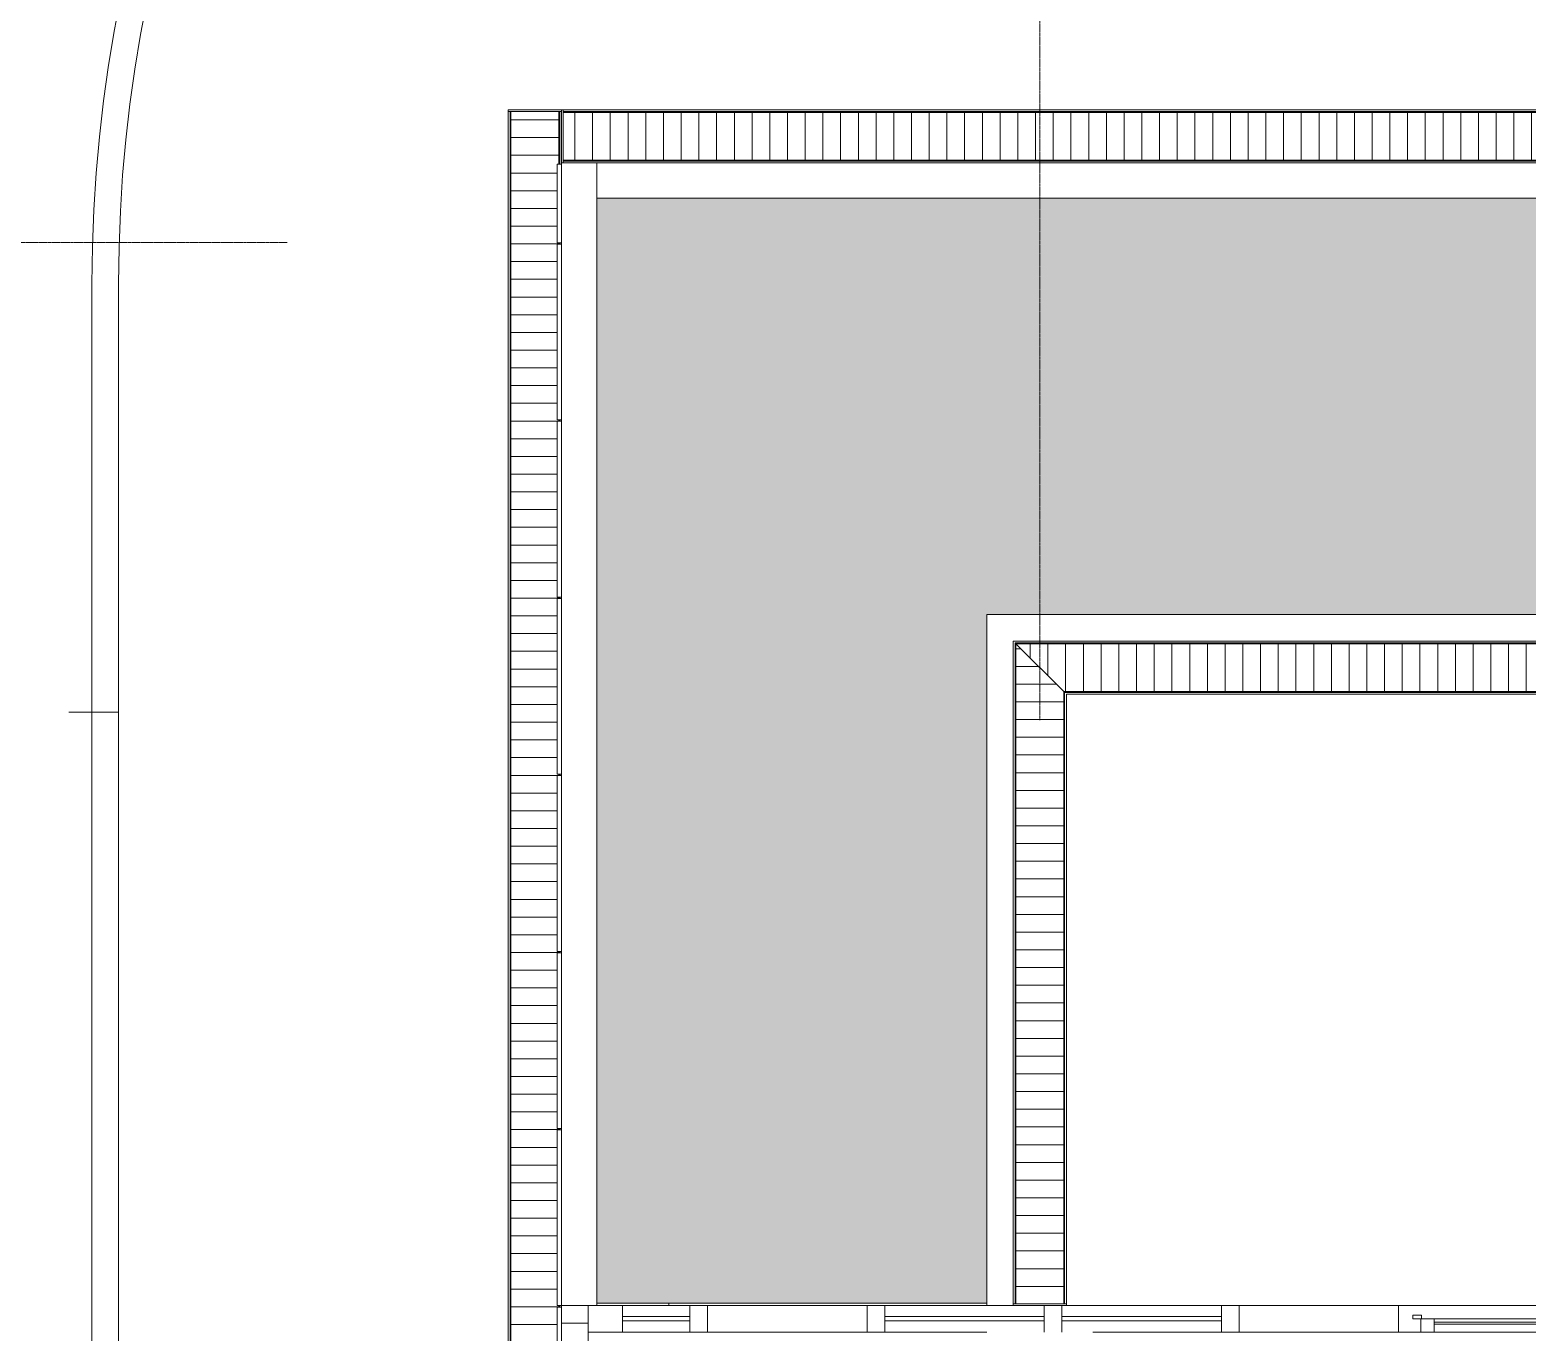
# Model space of a CAD drawing. Header units: millimetres. Extents: x 15878 to 679837, y -72324 to 391440.
# Drawn here: x 34639 to 43089, y 45557 to 52908 of the extents above; entities that cross this region are included whole.
import ezdxf

# ---------------------------------------------------------------- set-up
doc = ezdxf.new("R2010")
doc.units = ezdxf.units.MM
doc.linetypes.add('Grid Line__1_200_', pattern=[10.5, 6, -1.5, 1.5, -1.5])
for name, color, linetype, lineweight in [('A-FLOR', 192, 'Continuous', 5), ('A-FLOR-PATT', 8, 'Continuous', 5), ('A-GLAZ-CURT', 52, 'Continuous', 5), ('A-GLAZ-CWMG', 51, 'Continuous', 5), ('A-WALL', 113, 'Continuous', 5), ('Q-CASE', 31, 'Continuous', 5), ('S-BEAM', 12, 'Continuous', 5), ('S-GRID', 1, 'Continuous', 5), ('S-STRS', 31, 'Continuous', 5)]:
    doc.layers.add(name, color=color, linetype=linetype, lineweight=lineweight)

# ---------------------------------------------------------------- blocks, each defined once
blk = doc.blocks.new('Curtain Wall Door 1 - Curtain Wall Door 1-18442149-1_F')
at = {"layer": 'A-GLAZ-CURT', "color": 253}
for p, q in [((-457.5, 20), (-507.5, 20)), ((-507.5, 20), (-507.5, 0)), ((-507.5, 0), (-457.5, 0)), ((-387.5, 0), (-462.5, 0)), ((-462.5, 0), (-462.5, -75)), ((-457.5, 0), (-457.5, 20)), ((-387.5, -75), (-387.5, 0)), ((-387.5, 0), (387.5, 0)), ((277.5, 10), (347.5, 10)), ((277.5, 10), (277.5, 0)), ((347.5, 0), (277.5, 0)), ((295.5, 84.5), (295.5, 50.5)), ((329.5, 84.5), (295.5, 84.5)), ((295.5, 50.5), (329.5, 50.5)), ((295.5, 10), (295.5, 50.5)), ((329.5, 50.5), (329.5, 84.5)), ((329.5, 50.5), (329.5, 10)), ((347.5, 0), (347.5, 10)), ((462.5, 0), (387.5, 0)), ((387.5, 0), (387.5, -75)), ((507.5, 20), (457.5, 20)), ((457.5, 20), (457.5, 0)), ((457.5, 0), (507.5, 0)), ((462.5, -75), (462.5, 0)), ((507.5, 0), (507.5, 20)), ((387.5, -20), (-387.5, -20)), ((-387.5, -20), (-387.5, -30)), ((-387.5, -30), (387.5, -30)), ((387.5, -30), (387.5, -20))]:
    blk.add_line(p, q, dxfattribs=at)
at = {"layer": 'A-GLAZ-CURT', "color": 41}
for p, q in [((-462.5, -75), (-387.5, -75)), ((387.5, -75), (-387.5, -75)), ((387.5, -75), (462.5, -75)), ((-457.5, -150), (-507.5, -150)), ((-507.5, -150), (-507.5, -170)), ((-457.5, -170), (-457.5, -150)), ((507.5, -150), (457.5, -150)), ((457.5, -150), (457.5, -170)), ((507.5, -170), (507.5, -150)), ((-507.5, -170), (-457.5, -170)), ((457.5, -170), (507.5, -170))]:
    blk.add_line(p, q, dxfattribs=at)
blk = doc.blocks.new('System Panel - _DLN__12_12mm laminated clear glass-18442143-1_F')
at = {"layer": 'A-GLAZ-CURT', "color": 253}
for p, q in [((450, 12.5), (-450, 12.5)), ((-450, 12.5), (-450, -12.5)), ((450, -12.5), (450, 12.5)), ((-450, -12.5), (450, -12.5))]:
    blk.add_line(p, q, dxfattribs=at)
blk = doc.blocks.new('DLN-Surface Channel-L1 - 300x200 _WD_-5516632-1_F')
at = {"layer": 'Q-CASE'}
h = blk.add_hatch(dxfattribs=at)
h.set_pattern_fill('FP_6', color=256, style=0, pattern_type=2)
h.set_pattern_definition([(0, (0, 85), (0, 100), [])])
h.paths.add_polyline_path([(15, 3440), (15, -15), (285, -285), (285, 3440)], flags=0)
h = blk.add_hatch(dxfattribs=at)
h.set_pattern_fill('FP_5', color=256, style=0, pattern_type=2)
h.set_pattern_definition([(90, (15, 0), (-100, 6e-15), [])])
h.paths.add_polyline_path([(-12090, -15), (-12090, -285), (285, -285), (15, -15), (-11752.3, -15)], flags=0)
for p, q in [((0, 3440), (0, 3450)), ((300, 3440), (0, 3440)), ((0, 3440), (10, 3440)), ((0, 0), (0, 3440)), ((10, -10), (10, 3440)), ((285, 3440), (15, 3440)), ((15, 3440), (15, -15)), ((25, 3450), (125, 3450)), ((285, -285), (285, 3440)), ((300, 3440), (290, 3440)), ((290, 3440), (290, -290)), ((-12090, 0), (0, 0)), ((10, -10), (-12090, -10)), ((15, -15), (-12090, -15)), ((285, -285), (15, -15)), ((15, -15), (285, -285)), ((-12090, -285), (285, -285)), ((290, -290), (-12090, -290))]:
    blk.add_line(p, q, dxfattribs=at)
blk = doc.blocks.new('Rectangular Mullion - DLN_150 x 150mm _WD_-STUR_ OPENING-18440271-1_F')
at = {"layer": 'A-GLAZ-CWMG', "color": 253}
for p, q in [((39464.3, 45645), (39464.3, 45707.5)), ((40364.3, 45707.5), (39464.3, 45707.5)), ((40364.3, 45707.5), (40364.3, 45645)), ((39464.3, 45557.5), (39464.3, 45620)), ((40364.3, 45620), (40364.3, 45557.5))]:
    blk.add_line(p, q, dxfattribs=at)
at = {"layer": 'A-GLAZ-CWMG', "color": 41}
blk.add_line((40039.3, 45557.5), (39464.3, 45557.5), dxfattribs=at)
blk = doc.blocks.new('Rectangular Mullion - DLN_150 x 150mm _WD_-STUR_ OPENING-V147-1_F')
at = {"layer": 'A-GLAZ-CWMG', "color": 253}
for p, q in [((40464.3, 45645), (40464.3, 45707.5)), ((41364.3, 45707.5), (40464.3, 45707.5)), ((41364.3, 45707.5), (41364.3, 45645)), ((40464.3, 45557.5), (40464.3, 45620)), ((41364.3, 45620), (41364.3, 45557.5))]:
    blk.add_line(p, q, dxfattribs=at)
at = {"layer": 'A-GLAZ-CWMG', "color": 41}
blk.add_line((41364.3, 45557.5), (40639.3, 45557.5), dxfattribs=at)
blk = doc.blocks.new('Rectangular Mullion - DLN_135 x 150mm _WD_-STUR_ OPENING-18440605-1_F')
at = {"layer": 'A-GLAZ-CWMG', "color": 253}
for p, q in [((37789.3, 45607.5), (37639.3, 45607.5)), ((37639.3, 45607.5), (37639.3, 44707.5)), ((37789.3, 45557.5), (37789.3, 45607.5))]:
    blk.add_line(p, q, dxfattribs=at)
at = {"layer": 'A-GLAZ-CWMG', "color": 41}
blk.add_line((37789.3, 44707.5), (37789.3, 45557.5), dxfattribs=at)
blk = doc.blocks.new('DLN-Surface Channel-L1 - 300x200 _WD_-13064000-1_F')
at = {"layer": 'Q-CASE'}
h = blk.add_hatch(dxfattribs=at)
h.set_pattern_fill('FP_9', color=256, style=0, pattern_type=2)
h.set_pattern_definition([(270, (15, 0), (-100, -6e-15), [])])
h.paths.add_polyline_path([(-15140, 15), (-3950, 15), (-3950, 90), (-3980, 90), (-3980, 285), (-15140, 285)], flags=0)
for p, q in [((-15150, 0), (-15150, 300)), ((-15140, 300), (-15150, 300)), ((-15140, 300), (-15140, 0)), ((-15140, 290), (-15140, 300)), ((-15140, 300), (-3980, 300)), ((-15140, 290), (-3980, 290)), ((-3980, 285), (-15140, 285)), ((-15140, 285), (-15140, 15)), ((-15140, 15), (-3950, 15)), ((-15140, 0), (-15140, 10)), ((-15140, 10), (-3950, 10))]:
    blk.add_line(p, q, dxfattribs=at)
blk = doc.blocks.new('DLN-Surface Channel-S1 - 300x150 _WD_-16397748-1_F')
at = {"layer": 'Q-CASE'}
h = blk.add_hatch(dxfattribs=at)
h.set_pattern_fill('FP_7', color=256, style=0, pattern_type=2)
h.set_pattern_definition([(270, (0, 609.6), (100, 6e-15), [])])
h.paths.add_polyline_path([(23440, 135), (23302.5, 135), (23302.5, 120), (21300, 120), (21300, -135), (23440, -135), (23440, 120)], flags=0)
h.paths.add_polyline_path([(-5100, -135), (-5100, 135), (-8425.8, 135), (-8425.4, -18.6), (-8410.5, -31.9), (-8402, -53.6), (-8404.6, -76.8), (-8422.9, -99.7), (-8425, -102.9), (-8425, -135), (-5538.5, -135)], flags=0)
h.paths.add_polyline_path([(-8471.9, -16.7), (-8474.7, -16.7), (-8474.7, 135), (-9708, 135), (-9708, 125), (-10691, 125), (-10691, 135), (-10699, 135), (-10699, 125), (-11691, 125), (-11691, 135), (-11699, 135), (-11699, 125), (-12691, 125), (-12691, 135), (-12699, 135), (-12699, 125), (-13691, 125), (-13691, 135), (-13699, 135), (-13699, 125), (-14691, 125), (-14691, 135), (-14699, 135), (-14699, 125), (-15691, 125), (-15691, 135), (-15699, 135), (-15699, 125), (-16691, 125), (-16691, 135), (-16699, 135), (-16699, 125), (-17691, 125), (-17691, 135), (-17699, 135), (-17699, 125), (-18691, 125), (-18691, 135), (-18699, 135), (-18699, 125), (-19691, 125), (-19691, 135), (-19699, 135), (-19699, 125), (-20691, 125), (-20691, 135), (-20699, 135), (-20699, 125), (-21691, 125), (-21691, 135), (-21699, 135), (-21699, 125), (-22691, 125), (-22691, 135), (-22699, 135), (-22699, 125), (-23142, 125), (-23142, 135), (-23440, 135), (-23440, -135), (-8475, -133.8), (-8477.2, -99.7), (-8490.1, -87.3), (-8498.2, -65.4), (-8495.2, -42.3), (-8481.6, -23.2), (-8473.6, -17.9)], flags=0)
for p, q in [((-23450, -150), (-23450, 150)), ((-23440, 150), (-23450, 150)), ((-23440, 150), (-23440, -150)), ((-23440, 140), (-23440, 150)), ((-23440, 150), (-23150, 150)), ((-23440, 140), (-23142, 140)), ((-23440, -135), (-23440, 135)), ((-23142, 135), (-23440, 135)), ((-22699, 140), (-22691, 140)), ((-22691, 135), (-22699, 135)), ((-21699, 140), (-21691, 140)), ((-21691, 135), (-21699, 135)), ((-20699, 140), (-20691, 140)), ((-20691, 135), (-20699, 135)), ((-19699, 140), (-19691, 140)), ((-19691, 135), (-19699, 135)), ((-18699, 140), (-18691, 140)), ((-18691, 135), (-18699, 135)), ((-17699, 140), (-17691, 140)), ((-17691, 135), (-17699, 135)), ((-16699, 140), (-16691, 140)), ((-16691, 135), (-16699, 135)), ((-23450, -150), (-23440, -150)), ((-23440, -135), (-8475, -135)), ((-23440, -150), (-23440, -140)), ((-8475, -140), (-23440, -140)), ((-23440, -150), (-8475, -150))]:
    blk.add_line(p, q, dxfattribs=at)
blk = doc.blocks.new('Rectangular Mullion - DLN_135 x 150mm _WD_-STUR_ OPENING-18442161-1_F')
at = {"layer": 'A-GLAZ-CWMG', "color": 253}
for p, q in [((42364.3, 45707.5), (41464.3, 45707.5)), ((41464.3, 45707.5), (41464.3, 45557.5)), ((42364.3, 45557.5), (42364.3, 45707.5))]:
    blk.add_line(p, q, dxfattribs=at)
at = {"layer": 'A-GLAZ-CWMG', "color": 41}
blk.add_line((41464.3, 45557.5), (42364.3, 45557.5), dxfattribs=at)
blk = doc.blocks.new('Structural Framing 2 - Structural Framing 2-14365667-1_F')
at = {"layer": 'S-BEAM', "color": 253}
for p, q in [((38246.1, 45720), (38246.1, 45707.5)), ((37639.3, 45607.5), (37639.3, 45707.5))]:
    blk.add_line(p, q, dxfattribs=at)
blk = doc.blocks.new('System Panel - _DLN__12_12mm laminated clear glass-18442145-1_F')
at = {"layer": 'A-GLAZ-CURT', "color": 253}
for p, q in [((190, 12.5), (-190, 12.5)), ((-190, 12.5), (-190, -12.5)), ((190, -12.5), (190, 12.5)), ((-190, -12.5), (190, -12.5))]:
    blk.add_line(p, q, dxfattribs=at)
blk = doc.blocks.new('Rectangular Mullion - DLN_150 x 150mm _WD_-STUR_ OPENING-18440291-1_F')
at = {"layer": 'A-GLAZ-CWMG', "color": 253}
for p, q in [((37984.3, 45645), (37984.3, 45707.5)), ((38364.3, 45707.5), (37984.3, 45707.5)), ((38364.3, 45707.5), (38364.3, 45645)), ((37984.3, 45557.5), (37984.3, 45620)), ((38364.3, 45620), (38364.3, 45557.5))]:
    blk.add_line(p, q, dxfattribs=at)
at = {"layer": 'A-GLAZ-CWMG', "color": 41}
blk.add_line((38364.3, 45557.5), (37984.3, 45557.5), dxfattribs=at)
blk = doc.blocks.new('Rectangular Mullion - DLN_8 x 75mm _WD_-18934330-1_F')
at = {"layer": 'A-GLAZ-CWMG'}
for p, q in [((37614.3, 52149.5), (37639.3, 52149.5)), ((37614.3, 51706.5), (37614.3, 52149.5)), ((37639.3, 51706.5), (37614.3, 51706.5))]:
    blk.add_line(p, q, dxfattribs=at)
blk = doc.blocks.new('Rectangular Mullion - DLN_8 x 75mm _WD_-18935282-1_F')
at = {"layer": 'A-GLAZ-CWMG'}
for p, q in [((37614.3, 51698.5), (37639.3, 51698.5)), ((37614.3, 50706.5), (37614.3, 51698.5)), ((37639.3, 50706.5), (37614.3, 50706.5))]:
    blk.add_line(p, q, dxfattribs=at)

msp = doc.modelspace()

# ---------------------------------------------------------------- hatches: boundary and pattern name
at = {"layer": 'A-FLOR-PATT'}
h = msp.add_hatch(dxfattribs=at)
h.set_pattern_fill('FP_12', color=256, style=0, pattern_type=2)
h.set_pattern_definition([(90, (45239.3, 48863.74), (-179.605, 179.605), [47.625, -311.585]), (45, (45239.3, 48863.74), (-179.605, 179.605), [47.625, -206.375]), (135, (45239.3, 48863.74), (-179.605, -179.605), [47.625, -206.375])])
h.paths.add_polyline_path([(37865.3, 45720), (40039.3, 45720), (40039.3, 49607.5), (52589.3, 49607.5), (52589.3, 51957.5), (37839.3, 51957.5), (37839.3, 45720)], flags=0)

# ---------------------------------------------------------------- linework, layer by layer
at = {"layer": 'A-FLOR'}
for p, q in [((37339.3, 52457.4), (37339.3, 37482.5)), ((48809.3, 52457.4), (37339.3, 52457.4)), ((34989.4, 51475.3), (34989.3, 41195.8)), ((35139, 5557.5), (35139.4, 51475.3)), ((52589.3, 49157.5), (40489.3, 49157.5)), ((40489.3, 49157.5), (40489.3, 45707.5)), ((37839.3, 45720), (40039.3, 45720))]:
    msp.add_line(p, q, dxfattribs=at)
for radius in [8100, 7950]:
    msp.add_arc((43089.4, 51475.3), radius, 90, 179.99955, dxfattribs=at)
at = {"layer": 'A-WALL', "color": 253}
for p, q in [((37639.3, 45707.5), (37639.3, 52157.5)), ((37839.3, 52157.5), (37639.3, 52157.5)), ((37839.3, 52157.5), (37839.3, 45707.5)), ((37839.3, 52157.5), (52589.3, 52157.5)), ((52589.3, 51957.5), (37839.3, 51957.5)), ((40039.3, 49607.5), (52589.3, 49607.5)), ((40039.3, 45707.5), (40039.3, 49607.5)), ((52589.3, 49457.5), (40189.3, 49457.5)), ((40189.3, 49457.5), (40189.3, 45707.5)), ((37839.3, 45707.5), (37639.3, 45707.5)), ((37639.3, 45707.5), (37639.3, 45607.5)), ((37789.3, 45557.5), (37789.3, 45707.5)), ((37984.3, 45707.5), (37789.3, 45707.5)), ((37789.3, 45707.5), (37789.3, 45557.5)), ((38464.3, 45707.5), (38364.3, 45707.5)), ((39464.3, 45707.5), (39364.3, 45707.5)), ((40364.3, 45707.5), (40464.3, 45707.5)), ((41364.3, 45707.5), (41464.3, 45707.5)), ((42364.3, 45707.5), (43247.3, 45707.5))]:
    msp.add_line(p, q, dxfattribs=at)
at = {"layer": 'A-WALL', "color": 41}
for p, q in [((37984.3, 45557.5), (37789.3, 45557.5)), ((38464.3, 45557.5), (38364.3, 45557.5)), ((39464.3, 45557.5), (39364.3, 45557.5)), ((41464.3, 45557.5), (41364.3, 45557.5)), ((42489.3, 45557.5), (42364.3, 45557.5))]:
    msp.add_line(p, q, dxfattribs=at)
at = {"layer": 'S-GRID', "color": 254, "linetype": 'Grid Line__1_200_'}
for p, q in [((40339.3, 49010.6), (40339.3, 61510.6)), ((23591.4, 51707.5), (36091.4, 51707.5))]:
    msp.add_line(p, q, dxfattribs=at)
at = {"layer": 'S-STRS'}
for p in [(34859.3, 49057.5), (35139.3, 41882.4)]:
    msp.add_line(p, (35139.3, 49057.5), dxfattribs=at)

# ---------------------------------------------------------------- block references
at = {"layer": 'A-GLAZ-CURT', "color": 41}
msp.add_blockref('Curtain Wall Door 1 - Curtain Wall Door 1-18442149-1_F', (42951.8, 45632.5), dxfattribs=at)
at = {"layer": 'A-GLAZ-CURT', "color": 253}
for name, p in [('System Panel - _DLN__12_12mm laminated clear glass-18442145-1_F', (38174.3, 45632.5)), ('System Panel - _DLN__12_12mm laminated clear glass-18442143-1_F', (39914.3, 45632.5)), ('System Panel - _DLN__12_12mm laminated clear glass-18442143-1_F', (40914.3, 45632.5))]:
    msp.add_blockref(name, p, dxfattribs=at)
at = {"layer": 'A-GLAZ-CWMG'}
for name, p in [('Rectangular Mullion - DLN_8 x 75mm _WD_-18934330-1_F', (0, 0)), ('Rectangular Mullion - DLN_8 x 75mm _WD_-18935282-1_F', (0, 0)), ('Rectangular Mullion - DLN_8 x 75mm _WD_-18935282-1_F', (0, -1000)), ('Rectangular Mullion - DLN_8 x 75mm _WD_-18935282-1_F', (0, -2000)), ('Rectangular Mullion - DLN_8 x 75mm _WD_-18935282-1_F', (0, -3000)), ('Rectangular Mullion - DLN_8 x 75mm _WD_-18935282-1_F', (0, -4000)), ('Rectangular Mullion - DLN_8 x 75mm _WD_-18935282-1_F', (0, -5000)), ('Rectangular Mullion - DLN_8 x 75mm _WD_-18935282-1_F', (0, -6000))]:
    msp.add_blockref(name, p, dxfattribs=at)
at = {"layer": 'A-GLAZ-CWMG', "color": 253}
for name in ['Rectangular Mullion - DLN_150 x 150mm _WD_-STUR_ OPENING-18440291-1_F', 'Rectangular Mullion - DLN_150 x 150mm _WD_-STUR_ OPENING-18440271-1_F', 'Rectangular Mullion - DLN_150 x 150mm _WD_-STUR_ OPENING-V147-1_F', 'Rectangular Mullion - DLN_135 x 150mm _WD_-STUR_ OPENING-18440605-1_F']:
    msp.add_blockref(name, (0, 0), dxfattribs=at)
at = {"layer": 'A-GLAZ-CWMG', "color": 41}
for p in [(-3000, 0), (0, 0)]:
    msp.add_blockref('Rectangular Mullion - DLN_135 x 150mm _WD_-STUR_ OPENING-18442161-1_F', p, dxfattribs=at)
at = {"layer": 'Q-CASE'}
for name, p, rotation in [('DLN-Surface Channel-S1 - 300x150 _WD_-16397748-1_F', (37489.3, 29007.4), 270.0000000000001), ('DLN-Surface Channel-L1 - 300x200 _WD_-5516632-1_F', (40489.3, 49157.5), 180)]:
    msp.add_blockref(name, p, dxfattribs=dict(at, rotation=rotation))
msp.add_blockref('DLN-Surface Channel-L1 - 300x200 _WD_-13064000-1_F', (52789.3, 52157.5), dxfattribs=at)
at = {"layer": 'S-BEAM', "color": 41}
msp.add_blockref('Structural Framing 2 - Structural Framing 2-14365667-1_F', (0, 0), dxfattribs=at)

doc.saveas('drawing.dxf')
